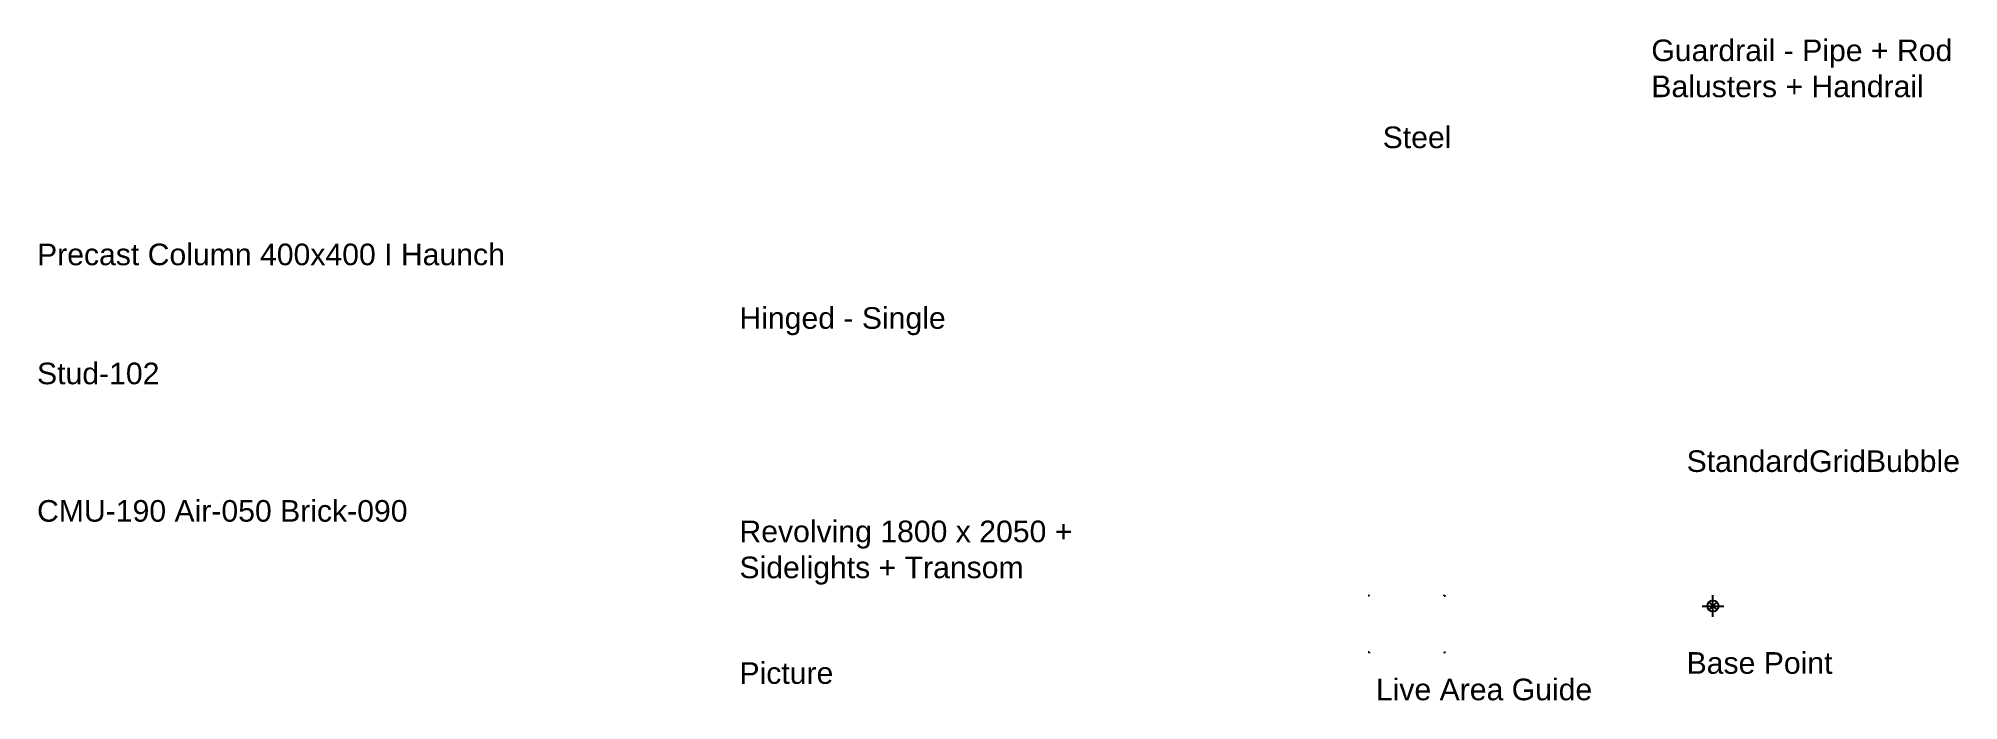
# Model space of a CAD drawing. Header units: millimetres. Extents: x 455 to 27128, y 15735 to 24932.
import ezdxf

# ---------------------------------------------------------------- set-up
doc = ezdxf.new("R2010")
doc.units = ezdxf.units.MM
doc.header["$LTSCALE"] = 0.5
doc.linetypes.add('DASHED2', pattern=[9.525, 6.35, -3.175])
doc.layers.add('A-GridLayout-T', color=193, linetype='DASHED2')
doc.layers.add('A-Note-T', color=211, linetype='Continuous')
doc.styles.add('Schedule-Header', font='arial.ttf')

# ---------------------------------------------------------------- blocks, each defined once
blk = doc.blocks.new('Live Area Guide')
at = {"color": 0, "linetype": 'ByBlock', "lineweight": -2}
for p, q in [((0, 30.7), (-0.6, 30.7)), ((0, 30.7), (0, 31.3)), ((40.9, 30.7), (40.9, 31.3)), ((40.9, 30.7), (41.6, 30.7)), ((0, 0), (-0.6, 0)), ((0, 0), (0, -0.6)), ((40.9, 0), (40.9, -0.6)), ((40.9, 0), (41.6, 0))]:
    blk.add_line(p, q, dxfattribs=at)
blk = doc.blocks.new('Base Point')
at = {"color": 0, "linetype": 'ByBlock', "lineweight": -2}
for p, q in [((-5.9, 0), (5.9, 0)), ((-2.1, -2.1), (2.1, 2.1)), ((-2.1, 2.1), (2.1, -2.1)), ((0, -5.9), (0, 5.9))]:
    blk.add_line(p, q, dxfattribs=at)
blk.add_circle((0, 0), 3.06, dxfattribs=at)

msp = doc.modelspace()

# ---------------------------------------------------------------- block references
at = {"color": 6, "xscale": 25.39999999999998, "yscale": 25.39999999999998, "zscale": 25.39999999999998}
msp.add_blockref('Base Point', (23716, 17049), dxfattribs=at)
at = {"layer": 'A-GridLayout-T', "xscale": 25.40000000000146, "yscale": 25.40000000000146, "zscale": 25.40000000000146}
msp.add_blockref('Live Area Guide', (18942, 16409), dxfattribs=at)

# ---------------------------------------------------------------- texts
at = {"layer": 'A-Note-T', "char_height": 300, "attachment_point": 1, "style": 'Schedule-Header'}
for s, insert, width in [('Guardrail - Pipe + Rod Balusters + Handrail', (22860, 24916), 5754), ('Steel', (19128, 23708), 5754), ('Precast Column 400x400 I Haunch', (436, 22082), 7692), ('Hinged - Single', (10193, 21199), 5754), ('Stud-102', (436, 20429), 5754), ('StandardGridBubble', (23350, 19211), 5754), ('CMU-190 Air-050 Brick-090', (436, 18520), 5754), ('Revolving 1800 x 2050 + Sidelights + Transom', (10193, 18235), 5754), ('Picture', (10193, 16268), 5754), ('Base Point', (23350, 16408), 5754), ('Live Area Guide', (19034, 16040), 5754)]:
    msp.add_mtext(s, dxfattribs=dict(at, insert=insert, width=width))

doc.saveas('drawing.dxf')
